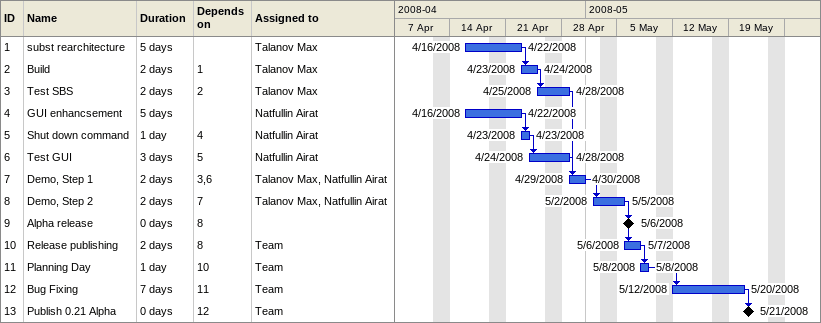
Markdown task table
| ID | Task | Duration | Start | Finish | Predecessors | Resources |
|---|---|---|---|---|---|---|
| 1 | subst rearchitecture | 5d | 2008-04-16 | 2008-04-22 |  | Talanov Max |
| 2 | Build | 2d | 2008-04-23 | 2008-04-24 | 1 | Talanov Max |
| 3 | Test SBS | 2d | 2008-04-25 | 2008-04-28 | 2 | Talanov Max |
| 4 | GUI enhancsement | 5d | 2008-04-16 | 2008-04-22 |  | Natfullin Airat |
| 5 | Shut down command | 1d | 2008-04-23 | 2008-04-23 | 4 | Natfullin Airat |
| 6 | Test GUI | 3d | 2008-04-24 | 2008-04-28 | 5 | Natfullin Airat |
| 7 | Demo, Step 1 | 2d | 2008-04-29 | 2008-04-30 | 3, 6 | Talanov Max, Natfullin Airat |
| 8 | Demo, Step 2 | 2d | 2008-05-02 | 2008-05-05 | 7 | Talanov Max, Natfullin Airat |
| 9 | Alpha release | 0d | 2008-05-06 | 2008-05-06 | 8 |  |
| 10 | Release publishing | 2d | 2008-05-06 | 2008-05-07 | 8 | Team |
| 11 | Planning Day | 1d | 2008-05-08 | 2008-05-08 | 10 | Team |
| 12 | Bug Fixing | 7d | 2008-05-12 | 2008-05-20 | 11 | Team |
| 13 | Publish 0.21 Alpha | 0d | 2008-05-21 | 2008-05-21 | 12 | Team |
